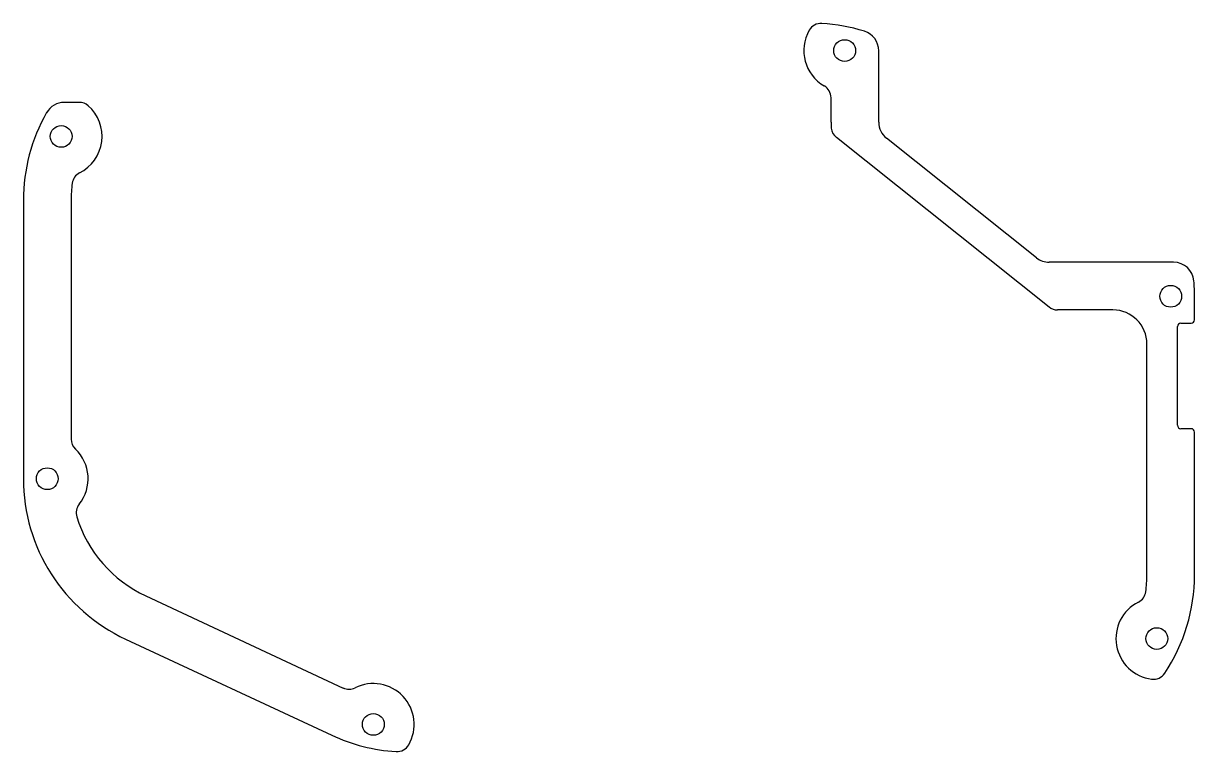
# Model space of a CAD drawing. Header units: millimetres. Extents: x -86 to 86, y -53 to 53.
import ezdxf

# ---------------------------------------------------------------- set-up
doc = ezdxf.new("R2010")
doc.units = ezdxf.units.MM

msp = doc.modelspace()

# ---------------------------------------------------------------- linework, layer by layer
at = {"color": 7, "linetype": 'Continuous', "lineweight": 25}
for p, q in [((39.61, 38.95), (39.61, 49.45)), ((-77.81, 41.87), (-79.99, 41.87)), ((32.61, 38.95), (32.61, 42.54)), ((64.63, 11.82), (33.39, 36.7)), ((62.79, 19.04), (40.74, 36.6)), ((-86, 27.5), (-86, -13.39)), ((-79, 27.5), (-79, -7.58)), ((82.91, 18.39), (64.65, 18.39)), ((86, 9.95), (86, 13.39)), ((74, 11.39), (65.87, 11.39)), ((83.5, -5.55), (83.5, 8.95)), ((84, 9.45), (85.5, 9.45)), ((79, -27.5), (79, 6.39)), ((85.5, -6.05), (84, -6.05)), ((86, -27.5), (86, -6.55)), ((-68.03, -30.61), (-39.04, -44.13)), ((-70.99, -36.95), (-40.72, -51.06))]:
    msp.add_line(p, q, dxfattribs=at)
for centre in [(34.61, 49.47), (-80.45, 36.87), (82.5, 13.39), (-82.5, -13.39), (80.45, -36.87), (-34.61, -49.47)]:
    msp.add_circle(centre, 1.6, dxfattribs=at)
for centre, radius, start, end in [((31.14, 51.46), 2, 86.6525, 150.1258), ((29.74, 27.5), 26, 72.621, 86.6525), ((34.61, 49.47), 6, 150.1258, 240), ((36.61, 49.45), 3, 0, 72.621), ((30.61, 42.54), 2, 0, 60), ((-79.99, 38.87), 3, 90, 150.3597), ((-77.81, 39.87), 2, 48.5904, 90), ((-80.45, 36.87), 6, 296.7516, 48.5904), ((-60, 27.5), 26, 150.3597, 180), ((42.61, 38.95), 10, 180, 184.9009), ((34.64, 38.26), 2, 184.9009, 231.4684), ((42.61, 38.95), 3, 180, 231.4684), ((-76.85, 29.73), 2, 116.7516, 172.459), ((-60, 27.5), 19, 172.459, 180), ((64.65, 21.39), 3, 231.4684, 270), ((82.91, 15.39), 3, 4.9885, 90), ((60, 13.39), 26, 0, 4.9885), ((65.87, 13.39), 2, 231.4684, 270), ((74, 6.39), 5, 0, 90), ((84, 8.95), 0.5, 90, 180), ((85.5, 9.95), 0.5, 270, 0), ((84, -5.55), 0.5, 180, 270), ((85.5, -6.55), 0.5, 0, 90), ((-77, -7.58), 2, 180, 226.5675), ((-82.5, -13.39), 6, 321.3752, 46.5675), ((-60, -13.39), 26, 180, 245), ((-76.25, -18.38), 2, 141.3752, 197.0826), ((-60, -13.39), 19, 197.0826, 245), ((60, -27.5), 19, 352.459, 0), ((60, -27.5), 26, 326.224, 0), ((76.85, -29.73), 2, 296.7516, 352.459), ((80.45, -36.87), 6, 116.7516, 262.7506), ((79.95, -40.84), 2, 262.7506, 326.224), ((-38.19, -42.31), 2, 245, 296.623), ((-34.61, -49.47), 6, 330.1258, 116.623), ((-29.74, -27.5), 26, 245, 266.6525), ((-31.14, -51.46), 2, 266.6525, 330.1258)]:
    msp.add_arc(centre, radius, start, end, dxfattribs=at)

doc.saveas('drawing.dxf')
